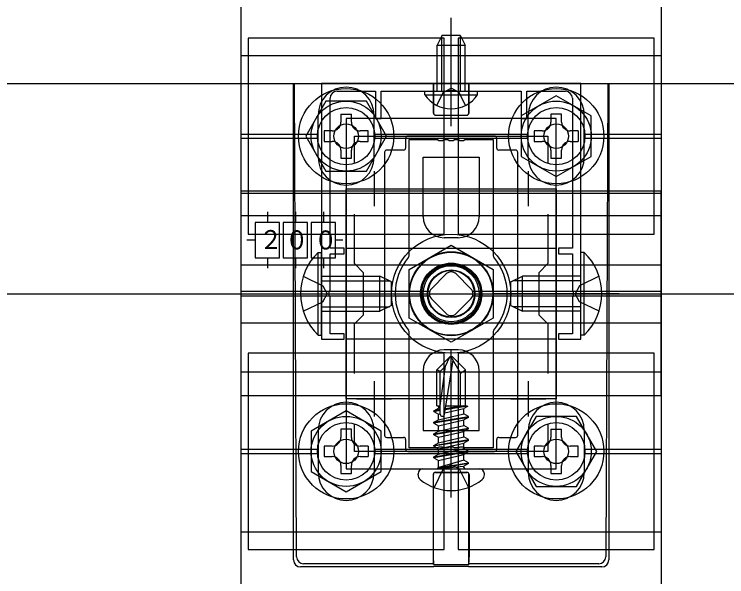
# Model space of a CAD drawing. Units: millimetres, scale not verified. Extents: x -875 to 875, y -1299 to 1291.
# Drawn here: x 339.6 to 441.3, y -394.7 to -314.4 of the extents above; entities that cross this region are included whole.
import ezdxf
from ezdxf.enums import TextEntityAlignment as Align

# ---------------------------------------------------------------- set-up
doc = ezdxf.new("R2010")
doc.units = ezdxf.units.MM
doc.header["$LTSCALE"] = 8
for name, color, linetype in [('0-2_YKK_11', 7, 'Continuous'), ('0-3_YKK_12', 2, 'Continuous'), ('0-4_YKK_13', 4, 'Continuous'), ('0-7_YSS_K', 3, 'Continuous')]:
    doc.layers.add(name, color=color, linetype=linetype)
doc.styles.add('ＭＳ ゴシック', font='')
doc.styles.get('ＭＳ ゴシック').set_extended_font_data('MS Gothic')

msp = doc.modelspace()

# ---------------------------------------------------------------- linework, layer by layer
at = {"layer": '0-2_YKK_11'}
for p, q in [((391, -336.847), (391, -341.847)), ((413, -336.847), (413, -341.847)), ((388.5, -339.347), (393.5, -339.347)), ((410.5, -339.347), (415.5, -339.347)), ((391, -366.847), (391, -371.847)), ((413, -366.847), (413, -371.847)), ((388.5, -369.347), (393.5, -369.347)), ((410.5, -369.347), (415.5, -369.347))]:
    msp.add_line(p, q, dxfattribs=at)
for points in [[(420.5, -324.347), (383.5, -324.347), (383.5, -360.847), (386.7, -360.847), (386.7, -360.047), (384.7, -360.047), (384.7, -354.805), (384.58, -354.622), (384.58, -354.072), (384.7, -353.889), (384.7, -348.647), (386.7, -348.647), (386.7, -347.847), (384.7, -347.847), (384.7, -326.447)], [(419.3, -326.447), (419.3, -347.847), (417.3, -347.847), (417.3, -348.647), (419.3, -348.647), (419.3, -353.889), (419.42, -354.072), (419.42, -354.622), (419.3, -354.805), (419.3, -360.047), (417.3, -360.047), (417.3, -360.847), (420.5, -360.847), (420.5, -324.347)], [(385.7, -325.447), (391.2, -325.447), (391.2, -329.347), (392, -329.347), (392, -325.447), (401.542, -325.447), (401.725, -325.327), (402.275, -325.327), (402.458, -325.447), (412, -325.447), (412, -329.347), (412.8, -329.347), (412.8, -325.447), (418.3, -325.447)], [(388.2, -335.714), (388.2, -331.847), (415.8, -331.847), (415.8, -335.714)], [(388.2, -365.714), (388.2, -358.647), (389.5, -357.347), (389.5, -351.347), (388.2, -350.047), (388.2, -342.98)], [(415.8, -342.98), (415.8, -350.047), (414.5, -351.347), (414.5, -357.347), (415.8, -358.647), (415.8, -365.714)], [(415.8, -372.98), (415.8, -376.847), (388.2, -376.847), (388.2, -372.98)]]:
    msp.add_lwpolyline(points, dxfattribs=at)
msp.add_lwpolyline([(387, -329.347), (387, -379.347), (417, -379.347), (417, -329.347)], close=True, dxfattribs=at)
for centre, start, end in [((385.7, -326.447), 90.00001, 179.99999), ((418.3, -326.447), 0.00001, 89.99999)]:
    msp.add_arc(centre, 1, start, end, dxfattribs=at)
at = {"layer": '0-3_YKK_12'}
msp.add_line((-253, -324.347), (747, -324.347), dxfattribs=at)
msp.add_circle((402, -354.347), 6, dxfattribs=at)
at = {"layer": '0-4_YKK_13'}
for p, q in [((402, -330.447), (402, -314.947)), ((400.7, -317.447), (400, -318.847)), ((400.654, -325.447), (400.654, -317.538)), ((400.7, -317.447), (403.3, -317.447)), ((403.3, -317.447), (404, -318.847)), ((403.346, -325.447), (403.346, -317.538)), ((404, -325.447), (404, -318.847)), ((372, -320.347), (432, -320.347)), ((379.5, -392.348), (379.5, -324.347)), ((379.934, -391.91), (379.625, -324.347)), ((399.474, -324.347), (399.474, -328.564)), ((399.492, -328.547), (399.496, -324.347)), ((404.508, -328.547), (404.504, -324.347)), ((404.526, -324.347), (404.526, -328.564)), ((424.375, -324.347), (424.066, -391.91)), ((424.5, -324.347), (424.5, -392.348)), ((398.25, -325.956), (398.25, -325.447)), ((398.25, -325.447), (405.75, -325.447)), ((383, -334.847), (383, -328.847)), ((386.25, -328.697), (386.25, -329.847)), ((386.25, -328.697), (387.75, -328.697)), ((387.75, -329.847), (387.75, -328.697)), ((391, -334.847), (391, -328.847)), ((399.774, -328.864), (404.226, -328.864)), ((399.791, -328.847), (404.209, -328.847)), ((413, -334.847), (413, -328.847)), ((417.75, -328.697), (416.25, -328.697)), ((416.25, -328.697), (416.25, -329.847)), ((417.75, -329.847), (417.75, -328.697)), ((421, -334.847), (421, -328.847)), ((372, -331.547), (383, -331.547)), ((383.85, -331.097), (383.85, -332.597)), ((385, -331.097), (383.85, -331.097)), ((390.15, -331.097), (389, -331.097)), ((390.15, -332.597), (390.15, -331.097)), ((391, -331.547), (413, -331.547)), ((415, -331.097), (413.85, -331.097)), ((420.15, -331.097), (419, -331.097)), ((420.15, -331.097), (420.15, -332.597)), ((421, -331.547), (432, -331.547)), ((372, -332.147), (383, -332.147)), ((383.85, -332.597), (385, -332.597)), ((389, -332.597), (390.15, -332.597)), ((391, -332.147), (413, -332.147)), ((395.5, -332.147), (395.5, -333.547)), ((408.2, -331.847), (395.8, -331.847)), ((408.5, -333.547), (408.5, -332.147)), ((419, -332.597), (420.15, -332.597)), ((421, -332.147), (432, -332.147)), ((386.25, -333.847), (386.25, -334.997)), ((392.5, -334.147), (392.5, -374.547)), ((395.2, -333.847), (392.8, -333.847)), ((411.2, -333.847), (408.8, -333.847)), ((411.5, -374.547), (411.5, -334.147)), ((416.25, -333.847), (416.25, -334.997)), ((417.75, -334.997), (417.75, -333.847)), ((416.25, -334.997), (417.75, -334.997)), ((432, -339.987), (432, -339.639)), ((432, -368.877), (432, -339.987)), ((375.75, -342.637), (375.75, -344.197)), ((379.75, -342.637), (379.75, -344.197)), ((383.75, -342.637), (383.75, -344.197)), ((372, -343.197), (432, -343.197)), ((374, -346.697), (372.829, -346.697)), ((386.535, -346.697), (385.5, -346.697)), ((403, -346.347), (401, -346.347)), ((383.5, -360.247), (383.5, -348.447)), ((420.5, -360.247), (420.5, -348.447)), ((375.75, -349.197), (375.75, -350.672)), ((379.75, -349.197), (379.75, -350.672)), ((383.75, -349.197), (383.75, -350.672)), ((372, -350.197), (432, -350.197)), ((383.5, -351.847), (391.8, -351.847)), ((393.5, -352.647), (391.8, -351.847)), ((399.172, -353.64), (401.293, -351.518)), ((402.707, -351.518), (404.828, -353.64)), ((410.5, -352.647), (412.2, -351.847)), ((420.5, -351.847), (412.2, -351.847)), ((383.5, -352.501), (393.19, -352.501)), ((393.5, -356.047), (393.5, -352.647)), ((410.5, -356.047), (410.5, -352.647)), ((420.5, -352.501), (410.81, -352.501)), ((398.925, -354.047), (372, -354.047)), ((372, -354.647), (398.925, -354.647)), ((378, -354.347), (396, -354.347)), ((432, -354.047), (405.075, -354.047)), ((405.075, -354.647), (432, -354.647)), ((426, -354.347), (408, -354.347)), ((393.5, -356.047), (391.8, -356.847)), ((401.293, -357.175), (399.172, -355.054)), ((404.828, -355.054), (402.707, -357.175)), ((410.5, -356.047), (412.2, -356.847)), ((383.5, -356.192), (393.19, -356.192)), ((420.5, -356.192), (410.81, -356.192)), ((372, -358.497), (432, -358.497)), ((382.991, -360.247), (383.5, -360.247)), ((421.009, -360.247), (420.5, -360.247)), ((403, -362.347), (401, -362.347)), ((402, -383.447), (402, -362.345)), ((401.825, -363.347), (399.95, -365.222)), ((401.035, -371.599), (402.289, -363.848)), ((401.207, -364.672), (401.825, -363.347)), ((402.175, -363.347), (401.825, -363.347)), ((403.35, -365.685), (402, -363.347)), ((402.175, -363.347), (404.05, -365.222)), ((400.45, -370.347), (401.207, -364.672)), ((372, -365.497), (432, -365.497)), ((399.95, -370.347), (399.95, -365.222)), ((400.45, -365.429), (399.95, -365.222)), ((404.05, -370.347), (404.05, -365.222)), ((372, -368.877), (432, -368.877)), ((399.528, -371.05), (400.176, -370.676)), ((399.528, -371.05), (400.45, -370.842)), ((399.528, -371.168), (400.45, -370.96)), ((399.528, -371.168), (399.528, -371.05)), ((399.528, -371.168), (400.176, -371.542)), ((399.95, -370.347), (400.45, -370.347)), ((400.176, -370.347), (400.176, -370.676)), ((400.176, -370.676), (400.45, -370.615)), ((401.077, -371.338), (403.824, -370.718)), ((404.311, -370.371), (401.149, -370.898)), ((403.749, -370.347), (401.168, -370.777)), ((401.636, -370.347), (401.223, -370.44)), ((401.238, -370.347), (404.05, -370.347)), ((404.311, -370.437), (403.824, -370.718)), ((403.824, -371.5), (403.824, -370.718)), ((404.311, -370.371), (404.05, -370.347)), ((404.311, -370.371), (404.311, -370.371)), ((404.311, -370.371), (404.311, -370.437)), ((399.528, -372.698), (404.472, -371.874)), ((404.472, -371.992), (399.528, -372.816)), ((399.528, -372.698), (400.176, -372.324)), ((400.176, -371.542), (400.45, -371.48)), ((400.176, -372.324), (403.824, -371.5)), ((400.176, -372.324), (400.176, -371.542)), ((404.472, -371.874), (403.824, -371.5)), ((404.472, -371.992), (403.824, -372.366)), ((404.472, -371.992), (404.472, -371.874)), ((399.528, -372.816), (399.528, -372.698)), ((399.528, -372.816), (400.176, -373.19)), ((400.176, -373.19), (403.824, -372.366)), ((400.176, -373.972), (403.824, -373.148)), ((400.176, -373.972), (400.176, -373.19)), ((403.824, -373.148), (403.824, -372.366)), ((404.472, -373.522), (403.824, -373.148)), ((383, -373.847), (383, -379.847)), ((387.75, -373.697), (386.25, -373.697)), ((386.25, -373.697), (386.25, -374.847)), ((387.75, -374.847), (387.75, -373.697)), ((391, -373.847), (391, -379.847)), ((399.528, -374.346), (404.472, -373.522)), ((404.472, -373.64), (399.528, -374.464)), ((399.528, -374.346), (400.176, -373.972)), ((399.528, -374.464), (399.528, -374.346)), ((400.176, -374.837), (403.824, -374.014)), ((404.472, -373.64), (403.824, -374.014)), ((403.824, -374.796), (403.824, -374.014)), ((404.472, -373.64), (404.472, -373.522)), ((413, -373.847), (413, -379.847)), ((416.25, -373.697), (416.25, -374.847)), ((416.25, -373.697), (417.75, -373.697)), ((417.75, -374.847), (417.75, -373.697)), ((421, -373.847), (421, -379.847)), ((392.8, -374.847), (395.2, -374.847)), ((395.5, -375.147), (395.5, -376.547)), ((399.528, -374.464), (400.176, -374.837)), ((399.528, -375.994), (404.472, -375.17)), ((404.472, -375.288), (399.528, -376.112)), ((400.176, -375.62), (403.824, -374.796)), ((400.176, -375.62), (400.176, -374.837)), ((404.472, -375.17), (403.824, -374.796)), ((404.472, -375.288), (403.824, -375.661)), ((404.472, -375.288), (404.472, -375.17)), ((408.5, -376.547), (408.5, -375.147)), ((408.8, -374.847), (411.2, -374.847)), ((385, -376.097), (383.85, -376.097)), ((390.15, -376.097), (389, -376.097)), ((390.15, -376.097), (390.15, -377.597)), ((399.528, -375.994), (400.176, -375.62)), ((399.528, -376.112), (399.528, -375.994)), ((399.528, -376.112), (400.176, -376.485)), ((400.176, -376.485), (403.824, -375.661)), ((403.824, -376.444), (403.824, -375.661)), ((413.85, -376.097), (413.85, -377.597)), ((415, -376.097), (413.85, -376.097)), ((420.15, -376.097), (419, -376.097)), ((420.15, -377.597), (420.15, -376.097)), ((372, -376.547), (383, -376.547)), ((372, -377.147), (383, -377.147)), ((391, -376.547), (413, -376.547)), ((391, -377.147), (413, -377.147)), ((395.8, -376.847), (408.2, -376.847)), ((404.472, -376.935), (399.528, -377.759)), ((399.528, -377.642), (400.176, -377.268)), ((400.176, -377.268), (403.824, -376.444)), ((400.176, -377.268), (400.176, -376.485)), ((400.176, -378.133), (403.824, -377.309)), ((404.472, -376.935), (403.824, -377.309)), ((403.824, -378.092), (403.824, -377.309)), ((404.472, -376.935), (404.472, -376.818)), ((421, -376.547), (432, -376.547)), ((421, -377.147), (432, -377.147)), ((389, -377.597), (390.15, -377.597)), ((399.528, -377.759), (399.528, -377.642)), ((399.528, -377.759), (400.176, -378.133)), ((400.176, -379.147), (400.176, -378.133)), ((403.824, -378.092), (400.234, -379.172)), ((413.85, -377.597), (415, -377.597)), ((419, -377.597), (420.15, -377.597)), ((386.25, -378.847), (386.25, -379.997)), ((387.75, -379.997), (387.75, -378.847)), ((397.965, -379.347), (406.035, -379.347)), ((400.875, -379.347), (399.55, -382.004)), ((400.234, -379.172), (404.472, -378.466)), ((404.472, -378.583), (400.234, -379.29)), ((400.234, -379.29), (403.824, -378.957)), ((400.234, -379.29), (400.234, -379.172)), ((400.875, -379.347), (402, -378.749)), ((403.125, -379.347), (402, -378.749)), ((403.125, -379.347), (404.45, -382.004)), ((404.472, -378.583), (403.824, -378.957)), ((403.824, -379.147), (403.824, -378.957)), ((404.472, -378.583), (404.472, -378.466)), ((416.25, -378.847), (416.25, -379.997)), ((386.25, -379.997), (387.75, -379.997)), ((397.265, -380.209), (397.265, -380.047)), ((399.448, -380.129), (399.448, -391.906)), ((399.499, -393.009), (399.466, -380.148)), ((399.748, -379.829), (404.252, -379.829)), ((399.765, -379.847), (404.235, -379.847)), ((404.552, -380.129), (404.552, -391.906)), ((406.735, -380.209), (406.735, -380.047)), ((372, -388.347), (432, -388.347)), ((399.5, -393.347), (380.494, -393.347)), ((399.464, -392.905), (380.933, -392.905)), ((399.464, -392.905), (399.499, -393.009)), ((399.499, -393.009), (404.501, -393.009)), ((399.5, -393.347), (399.535, -393.241)), ((399.535, -393.241), (404.465, -393.241)), ((404.465, -393.241), (404.5, -393.347)), ((423.506, -393.347), (404.5, -393.347)), ((423.067, -392.905), (404.536, -392.905))]:
    msp.add_line(p, q, dxfattribs=at)
for points in [[(432, -255.647), (432, -453.047), (372, -453.047), (372, -255.647)], [(373, -345.847), (401, -345.847), (401, -317.847), (373, -317.847)], [(403, -345.847), (431, -345.847), (431, -317.847), (403, -317.847)], [(422, -328.96), (417, -326.073), (412, -328.96), (412, -334.734), (417, -337.62), (422, -334.734)], [(384.113, -326.847), (381.226, -331.847), (384.113, -336.847), (389.887, -336.847), (392.774, -331.847), (389.887, -326.847)], [(417, -339.347), (417, -369.347), (387, -369.347), (387, -339.347)], [(374, -349.197), (377.5, -349.197), (377.5, -344.197), (374, -344.197)], [(378, -349.197), (381.5, -349.197), (381.5, -344.197), (378, -344.197)], [(382, -349.197), (385.5, -349.197), (385.5, -344.197), (382, -344.197)], [(387, -360.847), (387, -347.847), (417, -347.847), (417, -360.847)], [(396, -350.883), (402, -347.419), (408, -350.883), (408, -357.811), (402, -361.275), (396, -357.811)], [(373, -390.847), (401, -390.847), (401, -362.847), (373, -362.847)], [(403, -390.847), (431, -390.847), (431, -362.847), (403, -362.847)], [(392, -373.96), (387, -371.073), (382, -373.96), (382, -379.734), (387, -382.62), (392, -379.734)], [(414.113, -371.847), (411.226, -376.847), (414.113, -381.847), (419.887, -381.847), (422.774, -376.847), (419.887, -371.847)]]:
    msp.add_lwpolyline(points, close=True, dxfattribs=at)
for points in [[(400, -325.447), (400, -318.847), (404, -318.847)], [(398.25, -325.956), (405.75, -325.956), (405.75, -325.447)], [(399.95, -327.456), (400.855, -325.6), (402, -324.992)], [(404.05, -327.456), (403.145, -325.6), (402, -324.992)], [(413.85, -331.097), (413.85, -332.597), (415, -332.597)], [(395.928, -349.138), (396, -348.943), (396, -332.347), (400.042, -332.347), (400.225, -332.467), (400.775, -332.467), (400.958, -332.347), (401.542, -332.347), (401.725, -332.467), (402.275, -332.467), (402.458, -332.347), (403.042, -332.347), (403.225, -332.467), (403.775, -332.467), (403.958, -332.347), (408, -332.347)], [(408, -332.347), (408, -348.943), (408.072, -349.138)], [(386.25, -334.997), (387.75, -334.997), (387.75, -333.847)], [(398, -343.347), (398, -334.847), (406, -334.847), (406, -343.347)], [(372, -339.987), (372, -339.639), (432, -339.639)], [(372, -368.877), (372, -339.987), (432, -339.987)], [(382.991, -360.247), (382.991, -348.447), (383.5, -348.447)], [(421.009, -360.247), (421.009, -348.447), (420.5, -348.447)], [(380.889, -351.847), (383.667, -353.202), (384.276, -354.347)], [(383.5, -356.847), (391.8, -356.847), (391.8, -351.847)], [(420.5, -356.847), (412.2, -356.847), (412.2, -351.847)], [(423.111, -351.847), (420.333, -353.202), (419.724, -354.347)], [(380.889, -356.847), (383.667, -355.492), (384.276, -354.347)], [(423.111, -356.847), (420.333, -355.492), (419.724, -354.347)], [(408.072, -359.555), (408, -359.75), (408, -376.347), (403.958, -376.347), (403.775, -376.227), (403.225, -376.227), (403.042, -376.347), (402.458, -376.347), (402.275, -376.227), (401.725, -376.227), (401.542, -376.347), (400.958, -376.347), (400.775, -376.227), (400.225, -376.227), (400.042, -376.347), (396, -376.347), (396, -359.75), (395.928, -359.555)], [(400.45, -371.552), (400.45, -365.429), (401.207, -364.672)], [(398, -365.347), (398, -373.847), (406, -373.847), (406, -365.347)], [(403.35, -370.347), (403.35, -365.685), (404.05, -365.222)], [(383.85, -376.097), (383.85, -377.597), (385, -377.597)], [(399.528, -377.642), (404.472, -376.818), (403.824, -376.444)], [(404.472, -378.583), (404.472, -378.466), (403.824, -378.092)], [(416.25, -379.997), (417.75, -379.997), (417.75, -378.847)], [(404.536, -392.905), (404.501, -393.009), (404.534, -380.148)]]:
    msp.add_lwpolyline(points, dxfattribs=at)
for centre, radius in [((387, -331.847), 6.8), ((417, -331.847), 6.8), ((387, -331.847), 5), ((417, -331.847), 5), ((387, -331.847), 4.1), ((417, -331.847), 4.1), ((387, -331.847), 1.75), ((417, -331.847), 1.75), ((402, -354.347), 8.5), ((402, -354.347), 8.5), ((402, -354.347), 5.928), ((402, -354.347), 4.375), ((402, -354.347), 4.25), ((402, -354.347), 4.25), ((402, -354.443), 4.245), ((402, -354.347), 4), ((402, -354.347), 4), ((402, -354.347), 4), ((402, -354.347), 3.4), ((402, -354.347), 3.324), ((402, -354.347), 3.32), ((387, -376.847), 6.8), ((417, -376.847), 6.8), ((387, -376.847), 5), ((417, -376.847), 5), ((387, -376.847), 4.1), ((417, -376.847), 4.1), ((387, -376.847), 1.75), ((417, -376.847), 1.75)]:
    msp.add_circle(centre, radius, dxfattribs=at)
for centre, radius, start, end in [((387, -328.847), 4, 0, 180), ((417, -328.847), 4, 0, 180), ((402, -323.42), 4.527, 214.06671, 325.93329), ((385, -329.847), 1.25, 270, 0), ((389, -329.847), 1.25, 180, 270), ((415, -329.847), 1.25, 270, 0), ((419, -329.847), 1.25, 180, 270), ((385, -333.847), 1.25, 0, 90), ((389, -333.847), 1.25, 90, 180), ((415, -333.847), 1.25, 0, 90), ((419, -333.847), 1.25, 90, 180), ((387, -334.847), 4, 180, 0), ((417, -334.847), 4, 180, 0), ((401, -343.347), 3, 180.00001, 269.99999), ((403, -343.347), 3, 270.00001, 359.99999), ((388.732, -354.347), 8.232, 134.2189, 225.7811), ((415.268, -354.347), 8.232, 314.2189, 45.7811), ((402, -354.347), 8, 139.3793, 220.6207), ((402, -354.347), 8, 319.3793, 40.6207), ((402, -354.347), 4.25, 359.99999, 180.00001), ((402, -352.225), 1, 45, 135), ((399.879, -354.347), 1, 135, 225), ((404.121, -354.347), 1, 315, 45), ((401.999, -354.245), 4.25, 183.27666, 357.50585), ((402, -356.468), 1, 225, 315), ((401, -365.347), 3, 90.00001, 179.99999), ((403, -365.347), 3, 0.00001, 89.99999), ((387, -373.847), 4, 0, 180), ((417, -373.847), 4, 0, 180), ((400.744, -371.552), 0.294, 180, 270), ((400.744, -371.552), 0.294, 270, 350.8071), ((385, -374.847), 1.25, 270, 0), ((389, -374.847), 1.25, 180, 270), ((415, -374.847), 1.25, 270, 0), ((419, -374.847), 1.25, 180, 270), ((385, -378.847), 1.25, 0, 90), ((389, -378.847), 1.25, 90, 180), ((415, -378.847), 1.25, 0, 90), ((419, -378.847), 1.25, 90, 180), ((397.965, -380.047), 0.7, 90, 180), ((399.976, -379.147), 0.2, 270, 360), ((404.024, -379.147), 0.2, 180, 270), ((406.035, -380.047), 0.7, 0, 90), ((387, -379.847), 4, 180, 0), ((398.127, -380.209), 0.862, 180, 230.87645), ((405.873, -380.209), 0.862, 309.12355, 0), ((417, -379.847), 4, 180, 0), ((402, -375.447), 7, 230.87645, 270), ((402, -375.447), 7, 270, 309.12355), ((380.936, -391.903), 1.002, 180.44387, 269.81844), ((423.064, -391.903), 1.002, 270.18156, 359.55613)]:
    msp.add_arc(centre, radius, start, end, dxfattribs=at)
for centre, major_axis, ratio, start_param, end_param in [((399.774, -328.564), (-0.212, -0.212), 0.999695, 5.4979394, 7.0684312), ((399.792, -328.546), (0.133, 0.27), 0.998319, 2.0276261, 3.5981179), ((404.208, -328.546), (-0.133, 0.27), 0.998319, 2.6850674, 4.2555592), ((404.226, -328.564), (0.212, -0.212), 0.999695, 5.4979394, 7.0684312), ((395.8, -332.147), (-0.212, 0.212), 0.999695, 5.4979394, 7.0684312), ((408.2, -332.147), (0.212, 0.212), 0.999695, 5.4979394, 7.0684312), ((395.2, -333.547), (0.212, -0.212), 0.999695, 5.4979394, 7.0684312), ((408.8, -333.547), (-0.212, -0.212), 0.999695, 5.4979394, 7.0684312), ((392.8, -334.147), (-0.212, 0.212), 0.999695, 5.4979394, 7.0684312), ((411.2, -334.147), (0.212, 0.212), 0.999695, 5.4979394, 7.0684312), ((392.8, -374.547), (-0.212, -0.212), 0.999695, 5.4979394, 7.0684312), ((395.2, -375.147), (0.212, 0.212), 0.999695, 5.4979394, 7.0684312), ((408.8, -375.147), (-0.212, 0.212), 0.999695, 5.4979394, 7.0684312), ((411.2, -374.547), (0.212, -0.212), 0.999695, 5.4979394, 7.0684312), ((395.8, -376.547), (-0.212, -0.212), 0.999695, 5.4979394, 7.0684312), ((408.2, -376.547), (0.212, -0.212), 0.999695, 5.4979394, 7.0684312), ((399.748, -380.129), (0.212, -0.212), 0.999695, 2.3563468, 3.9268385), ((399.766, -380.148), (-0.123, 0.275), 0.996125, 5.8635017, 7.4339934), ((404.234, -380.148), (0.123, 0.275), 0.996125, 5.1323772, 6.702869), ((404.252, -380.129), (-0.212, -0.212), 0.999695, 2.3563468, 3.9268385), ((380.501, -392.341), (0.487, 0.883), 0.991424, 2.0784135, 3.641926), ((399.465, -391.906), (0, 1), 0.017455, 1.5707963, 3.0892328), ((404.535, -391.906), (0, 1), 0.017455, 3.1939525, 4.712389), ((423.499, -392.341), (-0.487, 0.883), 0.991424, 2.6412593, 4.2047718)]:
    msp.add_ellipse(centre, major_axis=major_axis, ratio=ratio, start_param=start_param, end_param=end_param, dxfattribs=at)
at = {"layer": '0-7_YSS_K'}
msp.add_line((-198, -354.347), (796.228, -354.347), dxfattribs=at)

# ---------------------------------------------------------------- texts
at = {"layer": '0-4_YKK_13', "style": 'ＭＳ ゴシック', "width": 0.9}
for s, p in [('２', (374.594, -348.779)), ('０', (378.283, -348.818)), ('０', (382.42, -348.837))]:
    msp.add_text(s, height=2.711, dxfattribs=at).set_placement(p, align=Align.BOTTOM_LEFT)

doc.saveas('drawing.dxf')
